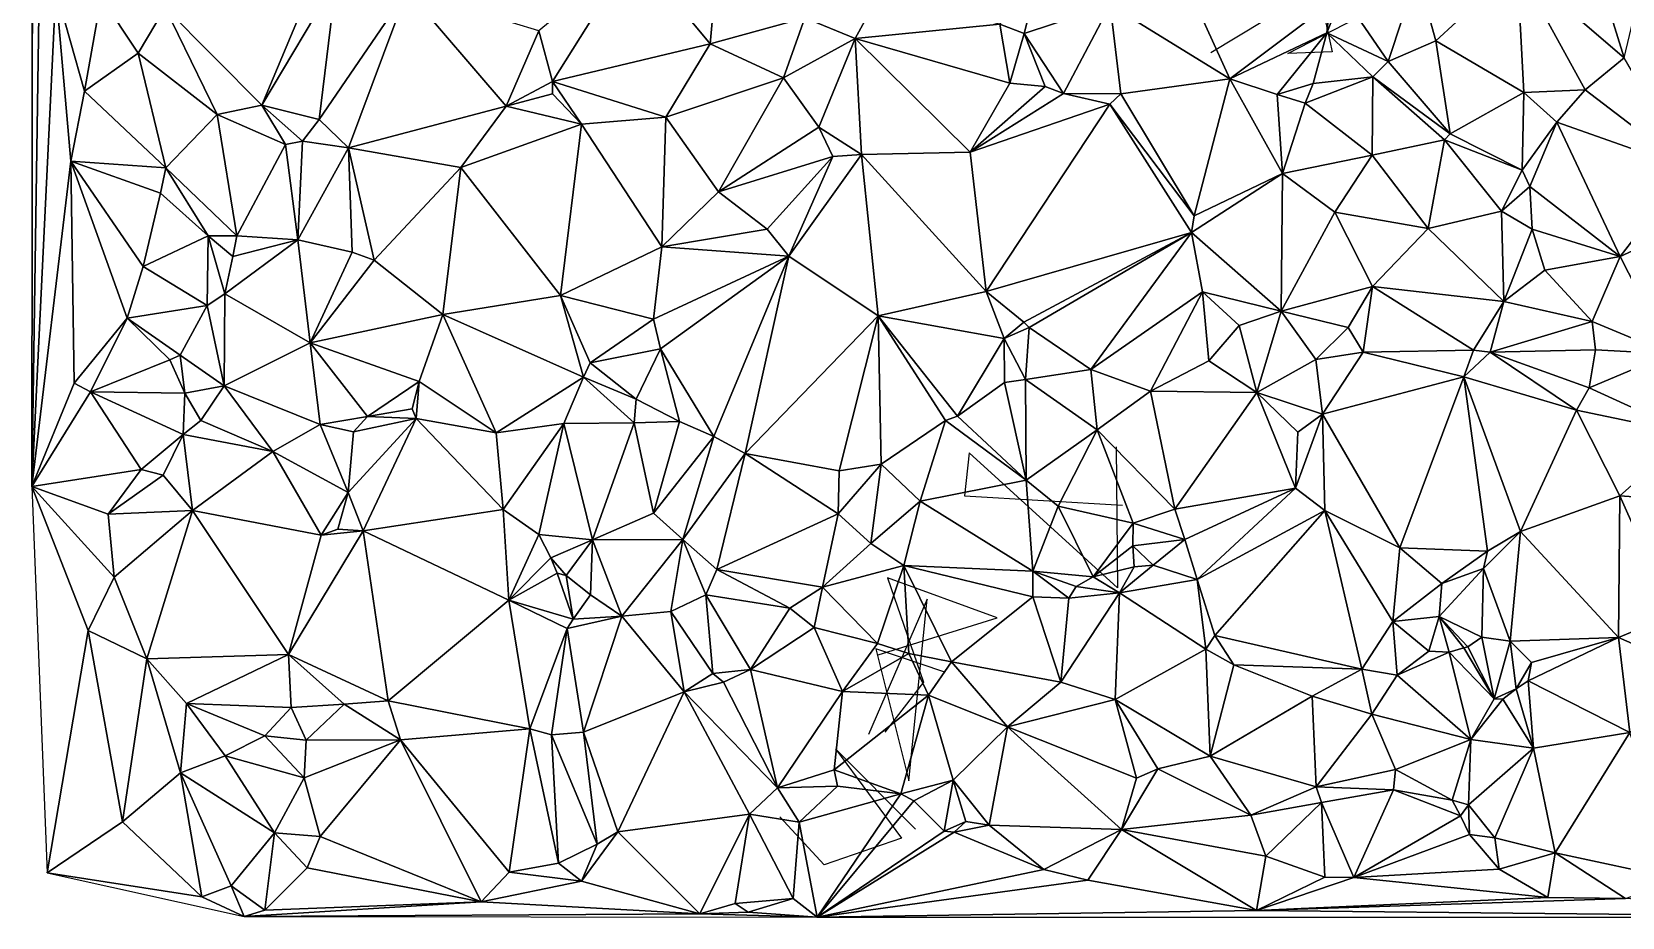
# Model space of a CAD drawing. Header units: metres. Extents: x -15 to 15, y -15.7 to 15.
# Drawn here: x -14.99 to 0.12, y -14.99 to -6.57 of the extents above; entities that cross this region are included whole.
import ezdxf

# ---------------------------------------------------------------- set-up
doc = ezdxf.new("R2010")
doc.units = ezdxf.units.M
doc.layers.add('CRACKS', color=1, linetype='Continuous')
doc.layers.add('STREET_MESH', color=7, linetype='Continuous')

msp = doc.modelspace()

# ---------------------------------------------------------------- linework, layer by layer
at = {"layer": 'CRACKS'}
for points in [[(-3.789, -6.772, 0.1), (-2.769, -6.152, 0.1), (-2.635, -6.766, 0.1), (-3.058, -6.78, 0.1), (-1.968, -6.216, 0.1)], [(-4.687, -10.517, 0.1), (-4.674, -11.857, 0.1), (-6.084, -10.574, 0.1), (-6.13, -10.984, 0.1), (-4.627, -11.071, 0.1)], [(-6.948, -12.496, 0.1), (-5.819, -12.142, 0.1), (-6.86, -11.762, 0.1), (-6.518, -12.754, 0.1), (-6.887, -13.228, 0.1)], [(-6.326, -12.655, 0.1), (-6.973, -12.439, 0.1), (-6.658, -13.692, 0.1), (-6.483, -11.967, 0.1), (-7.04, -13.253, 0.1)], [(-6.596, -14.151, 0.1), (-7.354, -13.387, 0.1), (-6.729, -14.237, 0.1), (-7.463, -14.49, 0.1), (-7.884, -14.033, 0.1)]]:
    msp.add_polyline3d(points, dxfattribs=at)
at = {"layer": 'STREET_MESH'}
for points in [[(-14.99, -10.894), (-14.981, -2.288), (-14.992, 3.52)], [(-14.903, -4.921), (-14.981, -2.288), (-14.99, -10.894)], [(-14.762, -6.173), (-14.903, -4.921), (-14.99, -10.894)], [(-5.562, -6.589), (-5.347, -5.734), (-5.794, -6.503)], [(-5.562, -6.589), (-4.744, -6.32), (-5.347, -5.734)], [(-10.175, -6.564), (-10.043, -7.046), (-9.272, -5.814)], [(-10.043, -7.046), (-8.545, -6.688), (-9.272, -5.814)], [(-8.545, -6.688), (-8.488, -6.057), (-9.272, -5.814)], [(-0.878, -5.947), (0.14, -6.823), (-0.178, -5.803)], [(0.14, -6.823), (0.29, -6.183), (-0.178, -5.803)], [(-12.805, -7.27), (-12.235, -5.908), (-13.725, -6.348)], [(-12.1, -6.084), (-12.235, -5.908), (-12.805, -7.27)], [(-4.121, -5.895), (-4.744, -6.32), (-3.607, -7.021)], [(-2.658, -6.309), (-4.121, -5.895), (-3.607, -7.021)], [(-1.829, -6.021), (-2.541, -6.218), (-2.102, -6.856)], [(-1.829, -6.021), (-2.102, -6.856), (-1.65, -6.659)], [(-0.878, -5.947), (-1.829, -6.021), (-1.65, -6.659)], [(-0.815, -7.152), (-0.878, -5.947), (-1.65, -6.659)], [(-0.878, -5.947), (-0.815, -7.152), (-0.231, -7.125)], [(0.14, -6.823), (-0.878, -5.947), (-0.231, -7.125)], [(-14.621, -7.802), (-14.762, -6.173), (-14.99, -10.894)], [(-14.49, -7.139), (-14.762, -6.173), (-14.621, -7.802)], [(-14.49, -7.139), (-14.331, -6.245), (-14.762, -6.173)], [(-12.26, -7.407), (-12.1, -6.084), (-12.805, -7.27)], [(-12.1, -6.084), (-12.26, -7.407), (-11.425, -6.183)], [(-12.26, -7.407), (-11.981, -7.678), (-11.425, -6.183)], [(-11.981, -7.678), (-10.485, -7.281), (-11.425, -6.183)], [(-10.485, -7.281), (-10.175, -6.564), (-11.425, -6.183)], [(-8.488, -6.057), (-8.545, -6.688), (-7.645, -6.443)], [(-13.98, -6.777), (-14.331, -6.245), (-14.49, -7.139)], [(-14.331, -6.245), (-13.98, -6.777), (-13.725, -6.348)], [(-6.953, -6.242), (-7.645, -6.443), (-7.167, -6.637)], [(-6.953, -6.242), (-7.167, -6.637), (-5.794, -6.503)], [(-4.744, -6.32), (-5.562, -6.589), (-5.187, -7.159)], [(-4.645, -7.163), (-4.744, -6.32), (-5.187, -7.159)], [(-4.744, -6.32), (-4.645, -7.163), (-3.607, -7.021)], [(-2.687, -6.585), (-2.658, -6.309), (-3.607, -7.021)], [(-2.541, -6.218), (-2.687, -6.585), (-2.102, -6.856)], [(-2.687, -6.585), (-2.541, -6.218), (-2.658, -6.309)], [(-13.725, -6.348), (-13.98, -6.777), (-13.23, -7.36)], [(-12.805, -7.27), (-13.725, -6.348), (-13.23, -7.36)], [(-8.545, -6.688), (-7.849, -7.011), (-7.645, -6.443)], [(-7.645, -6.443), (-7.849, -7.011), (-7.167, -6.637)], [(-10.485, -7.281), (-10.043, -7.046), (-10.175, -6.564)], [(-7.167, -6.637), (-7.849, -7.011), (-7.512, -7.481)], [(-7.108, -7.74), (-7.167, -6.637), (-7.512, -7.481)], [(-7.167, -6.637), (-5.698, -7.063), (-5.794, -6.503)], [(-7.167, -6.637), (-7.108, -7.74), (-6.076, -7.718)], [(-5.698, -7.063), (-7.167, -6.637), (-6.076, -7.718)], [(-5.698, -7.063), (-5.562, -6.589), (-5.794, -6.503)], [(-5.698, -7.063), (-5.364, -7.093), (-5.562, -6.589)], [(-5.562, -6.589), (-5.364, -7.093), (-5.187, -7.159)], [(-3.158, -7.169), (-2.687, -6.585), (-3.607, -7.021)], [(-2.816, -7.064), (-2.687, -6.585), (-3.158, -7.169)], [(-2.687, -6.585), (-2.816, -7.064), (-2.248, -7.001)], [(-2.102, -6.856), (-2.687, -6.585), (-2.248, -7.001)], [(-13.98, -6.777), (-14.49, -7.139), (-13.718, -7.866)], [(-13.98, -6.777), (-13.718, -7.866), (-13.23, -7.36)], [(-8.545, -6.688), (-10.043, -7.046), (-8.966, -7.386)], [(-7.849, -7.011), (-8.545, -6.688), (-8.966, -7.386)], [(-2.102, -6.856), (-1.513, -7.544), (-1.65, -6.659)], [(-1.513, -7.544), (-0.815, -7.152), (-1.65, -6.659)], [(-2.102, -6.856), (-2.248, -7.001), (-1.513, -7.544)], [(0.748, -7.874), (0.14, -6.823), (-0.231, -7.125)], [(-10.485, -7.281), (-10.045, -7.165), (-10.043, -7.046)], [(-10.043, -7.046), (-10.045, -7.165), (-9.769, -7.451)], [(-8.966, -7.386), (-10.043, -7.046), (-9.769, -7.451)], [(-8.468, -8.096), (-7.849, -7.011), (-8.966, -7.386)], [(-7.849, -7.011), (-8.468, -8.096), (-7.512, -7.481)], [(-5.364, -7.093), (-5.698, -7.063), (-6.076, -7.718)], [(-5.187, -7.159), (-5.364, -7.093), (-6.076, -7.718)], [(-4.645, -7.163), (-3.948, -8.322), (-3.607, -7.021)], [(-3.948, -8.322), (-3.107, -7.921), (-3.607, -7.021)], [(-3.107, -7.921), (-3.158, -7.169), (-3.607, -7.021)], [(-2.891, -7.251), (-2.816, -7.064), (-3.158, -7.169)], [(-2.248, -7.001), (-2.891, -7.251), (-2.257, -7.747)], [(-2.816, -7.064), (-2.891, -7.251), (-2.248, -7.001)], [(-1.569, -7.601), (-2.248, -7.001), (-2.257, -7.747)], [(-2.248, -7.001), (-1.569, -7.601), (-1.513, -7.544)], [(-13.718, -7.866), (-14.49, -7.139), (-14.621, -7.802)], [(-10.045, -7.165), (-10.485, -7.281), (-9.769, -7.451)], [(-4.749, -7.262), (-5.187, -7.159), (-6.076, -7.718)], [(-4.749, -7.262), (-4.645, -7.163), (-5.187, -7.159)], [(-3.948, -8.322), (-4.645, -7.163), (-4.749, -7.262)], [(-3.107, -7.921), (-2.891, -7.251), (-3.158, -7.169)], [(-2.891, -7.251), (-3.107, -7.921), (-2.257, -7.747)], [(-0.815, -7.152), (-1.513, -7.544), (-0.829, -7.888)], [(-0.5, -7.434), (-0.815, -7.152), (-0.829, -7.888)], [(-0.815, -7.152), (-0.5, -7.434), (-0.231, -7.125)], [(-0.5, -7.434), (0.748, -7.874), (-0.231, -7.125)], [(-13.718, -7.866), (-13.044, -8.513), (-13.23, -7.36)], [(-12.582, -7.646), (-12.805, -7.27), (-13.23, -7.36)], [(-13.044, -8.513), (-12.582, -7.646), (-13.23, -7.36)], [(-12.582, -7.646), (-12.42, -7.614), (-12.805, -7.27)], [(-12.42, -7.614), (-12.26, -7.407), (-12.805, -7.27)], [(-10.485, -7.281), (-11.981, -7.678), (-10.915, -7.865)], [(-10.485, -7.281), (-10.915, -7.865), (-9.769, -7.451)], [(-9.006, -8.618), (-8.966, -7.386), (-9.769, -7.451)], [(-9.006, -8.618), (-8.468, -8.096), (-8.966, -7.386)], [(-5.923, -9.043), (-4.749, -7.262), (-6.076, -7.718)], [(-3.971, -8.481), (-4.749, -7.262), (-5.923, -9.043)], [(-3.971, -8.481), (-3.948, -8.322), (-4.749, -7.262)], [(-12.26, -7.407), (-12.42, -7.614), (-11.981, -7.678)], [(-10.915, -7.865), (-9.968, -9.079), (-9.769, -7.451)], [(-9.968, -9.079), (-9.006, -8.618), (-9.769, -7.451)], [(-8.468, -8.096), (-7.379, -7.758), (-7.512, -7.481)], [(-7.379, -7.758), (-7.108, -7.74), (-7.512, -7.481)], [(-1.513, -7.544), (-1.569, -7.601), (-0.829, -7.888)], [(-0.758, -8.044), (-0.5, -7.434), (-0.829, -7.888)], [(-0.5, -7.434), (-0.758, -8.044), (0.101, -8.711)], [(0.748, -7.874), (-0.5, -7.434), (0.101, -8.711)], [(-12.582, -7.646), (-13.044, -8.513), (-12.463, -8.551)], [(-12.42, -7.614), (-12.582, -7.646), (-12.463, -8.551)], [(-11.981, -7.678), (-12.42, -7.614), (-12.463, -8.551)], [(-11.947, -8.667), (-11.981, -7.678), (-12.463, -8.551)], [(-10.915, -7.865), (-11.981, -7.678), (-11.737, -8.745)], [(-11.981, -7.678), (-11.947, -8.667), (-11.737, -8.745)], [(-1.723, -8.443), (-1.569, -7.601), (-2.257, -7.747)], [(-1.028, -8.279), (-1.569, -7.601), (-1.723, -8.443)], [(-1.569, -7.601), (-1.028, -8.279), (-0.829, -7.888)], [(-14.59, -9.912), (-14.621, -7.802), (-14.99, -10.894)], [(-13.769, -8.109), (-13.718, -7.866), (-14.621, -7.802)], [(-14.087, -9.296), (-13.932, -8.805), (-14.621, -7.802)], [(-13.932, -8.805), (-13.769, -8.109), (-14.621, -7.802)], [(-14.59, -9.912), (-14.087, -9.296), (-14.621, -7.802)], [(-8.468, -8.096), (-8.003, -8.451), (-7.379, -7.758)], [(-7.379, -7.758), (-8.003, -8.451), (-7.797, -8.705)], [(-7.108, -7.74), (-7.379, -7.758), (-7.797, -8.705)], [(-6.95, -9.273), (-7.108, -7.74), (-7.797, -8.705)], [(-7.108, -7.74), (-5.923, -9.043), (-6.076, -7.718)], [(-6.95, -9.273), (-5.923, -9.043), (-7.108, -7.74)], [(-2.257, -7.747), (-3.107, -7.921), (-2.611, -8.288)], [(-1.723, -8.443), (-2.257, -7.747), (-2.611, -8.288)], [(-13.317, -8.512), (-13.718, -7.866), (-13.769, -8.109)], [(-13.317, -8.512), (-13.044, -8.513), (-13.718, -7.866)], [(-11.085, -9.261), (-10.915, -7.865), (-11.737, -8.745)], [(-9.968, -9.079), (-10.915, -7.865), (-11.085, -9.261)], [(-3.107, -7.921), (-3.971, -8.481), (-3.121, -9.229)], [(-3.971, -8.481), (-3.107, -7.921), (-3.948, -8.322)], [(-3.107, -7.921), (-3.121, -9.229), (-2.611, -8.288)], [(-1.028, -8.279), (-0.758, -8.044), (-0.829, -7.888)], [(0.748, -7.874), (0.101, -8.711), (0.583, -8.488)], [(-13.932, -8.805), (-13.317, -8.512), (-13.769, -8.109)], [(-8.003, -8.451), (-8.468, -8.096), (-9.006, -8.618)], [(-0.758, -8.044), (-1.028, -8.279), (-0.734, -8.45)], [(-0.758, -8.044), (-0.734, -8.45), (0.101, -8.711)], [(-3.121, -9.229), (-2.252, -8.993), (-2.611, -8.288)], [(-2.252, -8.993), (-1.723, -8.443), (-2.611, -8.288)], [(-1.028, -8.279), (-1.723, -8.443), (-1.005, -9.138)], [(-1.028, -8.279), (-1.005, -9.138), (-0.734, -8.45)], [(-8.003, -8.451), (-9.006, -8.618), (-7.797, -8.705)], [(-1.005, -9.138), (-1.723, -8.443), (-2.252, -8.993)], [(-0.734, -8.45), (-1.005, -9.138), (-0.614, -8.84)], [(0.101, -8.711), (-0.734, -8.45), (-0.614, -8.84)], [(-13.317, -8.512), (-13.932, -8.805), (-13.326, -9.175)], [(-13.159, -9.064), (-13.317, -8.512), (-13.326, -9.175)], [(-13.082, -8.709), (-13.317, -8.512), (-13.159, -9.064)], [(-13.317, -8.512), (-13.082, -8.709), (-13.044, -8.513)], [(-12.463, -8.551), (-13.159, -9.064), (-12.347, -9.53)], [(-13.082, -8.709), (-13.159, -9.064), (-12.463, -8.551)], [(-13.044, -8.513), (-13.082, -8.709), (-12.463, -8.551)], [(-11.947, -8.667), (-12.463, -8.551), (-12.347, -9.53)], [(-3.971, -8.481), (-5.923, -9.043), (-5.566, -9.334)], [(-5.515, -9.383), (-3.971, -8.481), (-5.566, -9.334)], [(-3.971, -8.481), (-5.515, -9.383), (-4.93, -9.783)], [(-3.868, -9.044), (-3.971, -8.481), (-4.93, -9.783)], [(-3.971, -8.481), (-3.868, -9.044), (-3.121, -9.229)], [(0.101, -8.711), (0.573, -9.633), (0.583, -8.488)], [(-11.947, -8.667), (-12.347, -9.53), (-11.737, -8.745)], [(-12.347, -9.53), (-11.085, -9.261), (-11.737, -8.745)], [(-9.006, -8.618), (-9.968, -9.079), (-9.085, -9.306)], [(-9.006, -8.618), (-9.085, -9.306), (-7.797, -8.705)], [(-9.085, -9.306), (-9.018, -9.587), (-7.797, -8.705)], [(-9.018, -9.587), (-8.511, -10.421), (-7.797, -8.705)], [(-8.511, -10.421), (-8.213, -10.581), (-7.797, -8.705)], [(-8.213, -10.581), (-6.95, -9.273), (-7.797, -8.705)], [(-0.165, -9.327), (0.101, -8.711), (-0.614, -8.84)], [(0.573, -9.633), (0.101, -8.711), (-0.165, -9.327)], [(-13.932, -8.805), (-14.087, -9.296), (-13.326, -9.175)], [(-1.005, -9.138), (-0.165, -9.327), (-0.614, -8.84)], [(-13.164, -9.938), (-13.159, -9.064), (-13.326, -9.175)], [(-13.159, -9.064), (-13.164, -9.938), (-12.347, -9.53)], [(-5.751, -9.49), (-5.923, -9.043), (-6.95, -9.273)], [(-5.923, -9.043), (-5.751, -9.49), (-5.566, -9.334)], [(-4.363, -9.988), (-3.868, -9.044), (-4.93, -9.783)], [(-3.868, -9.044), (-4.363, -9.988), (-3.806, -9.701)], [(-3.868, -9.044), (-3.518, -9.364), (-3.121, -9.229)], [(-3.518, -9.364), (-3.868, -9.044), (-3.806, -9.701)], [(-3.121, -9.229), (-2.485, -9.384), (-2.252, -8.993)], [(-2.485, -9.384), (-2.341, -9.62), (-2.252, -8.993)], [(-2.252, -8.993), (-2.341, -9.62), (-1.294, -9.601)], [(-1.005, -9.138), (-2.252, -8.993), (-1.294, -9.601)], [(-14.087, -9.296), (-13.582, -9.648), (-13.326, -9.175)], [(-13.582, -9.648), (-13.164, -9.938), (-13.326, -9.175)], [(-9.749, -9.857), (-9.968, -9.079), (-11.085, -9.261)], [(-9.968, -9.079), (-9.687, -9.72), (-9.085, -9.306)], [(-9.749, -9.857), (-9.687, -9.72), (-9.968, -9.079)], [(-1.134, -9.618), (-1.005, -9.138), (-1.294, -9.601)], [(-0.165, -9.327), (-1.005, -9.138), (-1.134, -9.618)], [(-14.59, -9.912), (-14.433, -9.997), (-14.087, -9.296)], [(-14.433, -9.997), (-13.68, -9.69), (-14.087, -9.296)], [(-13.68, -9.69), (-13.582, -9.648), (-14.087, -9.296)], [(-12.347, -9.53), (-11.31, -9.896), (-11.085, -9.261)], [(-11.31, -9.896), (-10.579, -10.385), (-11.085, -9.261)], [(-10.579, -10.385), (-9.749, -9.857), (-11.085, -9.261)], [(-9.687, -9.72), (-9.018, -9.587), (-9.085, -9.306)], [(-8.213, -10.581), (-7.319, -10.747), (-6.95, -9.273)], [(-7.319, -10.747), (-6.922, -10.682), (-6.95, -9.273)], [(-6.922, -10.682), (-6.31, -10.267), (-6.95, -9.273)], [(-6.197, -10.226), (-5.751, -9.49), (-6.95, -9.273)], [(-6.31, -10.267), (-6.197, -10.226), (-6.95, -9.273)], [(-5.751, -9.49), (-5.515, -9.383), (-5.566, -9.334)], [(-3.35, -10.001), (-3.518, -9.364), (-3.806, -9.701)], [(-3.518, -9.364), (-3.35, -10.001), (-3.121, -9.229)], [(-3.121, -9.229), (-3.35, -10.001), (-2.791, -9.687)], [(-2.485, -9.384), (-3.121, -9.229), (-2.791, -9.687)], [(-0.165, -9.327), (-1.134, -9.618), (-0.133, -9.597)], [(0.573, -9.633), (-0.165, -9.327), (-0.133, -9.597)], [(-5.751, -9.49), (-6.197, -10.226), (-5.748, -9.908)], [(-5.549, -9.879), (-5.515, -9.383), (-5.751, -9.49)], [(-5.549, -9.879), (-5.751, -9.49), (-5.748, -9.908)], [(-5.515, -9.383), (-5.549, -9.879), (-4.93, -9.783)], [(-2.341, -9.62), (-2.485, -9.384), (-2.791, -9.687)], [(-13.68, -9.69), (-13.536, -10.008), (-13.582, -9.648)], [(-13.582, -9.648), (-13.536, -10.008), (-13.164, -9.938)], [(-13.164, -9.938), (-12.253, -10.306), (-12.347, -9.53)], [(-12.253, -10.306), (-11.803, -10.23), (-12.347, -9.53)], [(-11.803, -10.23), (-11.31, -9.896), (-12.347, -9.53)], [(-9.687, -9.72), (-9.249, -10.065), (-9.018, -9.587)], [(-9.018, -9.587), (-9.249, -10.065), (-8.836, -10.277)], [(-8.511, -10.421), (-9.018, -9.587), (-8.836, -10.277)], [(-2.726, -10.209), (-2.341, -9.62), (-2.791, -9.687)], [(-2.341, -9.62), (-2.726, -10.209), (-1.385, -9.854)], [(-2.341, -9.62), (-1.385, -9.854), (-1.294, -9.601)], [(-1.385, -9.854), (-1.134, -9.618), (-1.294, -9.601)], [(-1.134, -9.618), (-1.385, -9.854), (-0.313, -10.171)], [(-1.134, -9.618), (-0.194, -9.956), (-0.133, -9.597)], [(-0.194, -9.956), (-1.134, -9.618), (-0.313, -10.171)], [(-0.194, -9.956), (0.573, -9.633), (-0.133, -9.597)], [(0.573, -9.633), (-0.194, -9.956), (0.763, -10.394)], [(-13.536, -10.008), (-13.68, -9.69), (-14.433, -9.997)], [(-9.687, -9.72), (-9.749, -9.857), (-9.249, -10.065)], [(-4.93, -9.783), (-5.549, -9.879), (-4.869, -10.358)], [(-4.363, -9.988), (-4.93, -9.783), (-4.869, -10.358)], [(-4.363, -9.988), (-3.35, -10.001), (-3.806, -9.701)], [(-3.35, -10.001), (-2.726, -10.209), (-2.791, -9.687)], [(-14.433, -9.997), (-14.59, -9.912), (-14.99, -10.894)], [(-13.536, -10.008), (-13.384, -10.269), (-13.164, -9.938)], [(-13.164, -9.938), (-13.384, -10.269), (-12.702, -10.562)], [(-12.253, -10.306), (-13.164, -9.938), (-12.702, -10.562)], [(-11.378, -10.157), (-11.31, -9.896), (-11.803, -10.23)], [(-11.31, -9.896), (-11.378, -10.157), (-11.339, -10.25)], [(-10.579, -10.385), (-11.31, -9.896), (-11.339, -10.25)], [(-9.935, -10.297), (-9.749, -9.857), (-10.579, -10.385)], [(-9.268, -10.291), (-9.749, -9.857), (-9.935, -10.297)], [(-9.749, -9.857), (-9.268, -10.291), (-9.249, -10.065)], [(-6.197, -10.226), (-5.543, -10.834), (-5.748, -9.908)], [(-5.543, -10.834), (-5.549, -9.879), (-5.748, -9.908)], [(-5.549, -9.879), (-5.543, -10.834), (-4.869, -10.358)], [(-2.726, -10.209), (-1.991, -11.479), (-1.385, -9.854)], [(-1.385, -9.854), (-1.991, -11.479), (-1.161, -11.511)], [(-0.845, -11.322), (-1.385, -9.854), (-1.161, -11.511)], [(-1.385, -9.854), (-0.845, -11.322), (-0.313, -10.171)], [(0.763, -10.394), (-0.194, -9.956), (-0.313, -10.171)], [(-13.953, -10.735), (-14.433, -9.997), (-14.99, -10.894)], [(-13.554, -10.402), (-13.536, -10.008), (-14.433, -9.997)], [(-13.953, -10.735), (-13.554, -10.402), (-14.433, -9.997)], [(-13.554, -10.402), (-13.384, -10.269), (-13.536, -10.008)], [(-9.249, -10.065), (-9.268, -10.291), (-8.836, -10.277)], [(-4.129, -11.11), (-4.363, -9.988), (-4.869, -10.358)], [(-4.129, -11.11), (-3.35, -10.001), (-4.363, -9.988)], [(-4.129, -11.11), (-2.985, -10.911), (-3.35, -10.001)], [(-2.726, -10.209), (-3.35, -10.001), (-2.962, -10.379)], [(-3.35, -10.001), (-2.985, -10.911), (-2.962, -10.379)], [(-13.384, -10.269), (-13.554, -10.402), (-12.702, -10.562)], [(-11.803, -10.23), (-12.253, -10.306), (-11.934, -10.376)], [(-11.987, -10.953), (-11.339, -10.25), (-11.934, -10.376)], [(-11.339, -10.25), (-11.987, -10.953), (-11.844, -11.317)], [(-11.339, -10.25), (-11.803, -10.23), (-11.934, -10.376)], [(-11.339, -10.25), (-11.844, -11.317), (-10.512, -11.113)], [(-11.378, -10.157), (-11.803, -10.23), (-11.339, -10.25)], [(-10.579, -10.385), (-11.339, -10.25), (-10.512, -11.113)], [(-6.922, -10.682), (-6.55, -11.035), (-6.31, -10.267)], [(-6.31, -10.267), (-6.55, -11.035), (-5.543, -10.834)], [(-6.197, -10.226), (-6.31, -10.267), (-5.543, -10.834)], [(-2.726, -10.209), (-2.985, -10.911), (-2.706, -11.124)], [(-2.985, -10.911), (-2.726, -10.209), (-2.962, -10.379)], [(-1.991, -11.479), (-2.726, -10.209), (-2.706, -11.124)], [(-0.313, -10.171), (-0.845, -11.322), (0.098, -10.984)], [(0.763, -10.394), (-0.313, -10.171), (0.098, -10.984)], [(-13.743, -10.787), (-13.554, -10.402), (-13.953, -10.735)], [(-13.554, -10.402), (-13.743, -10.787), (-13.465, -11.122)], [(-13.554, -10.402), (-13.465, -11.122), (-12.702, -10.562)], [(-11.987, -10.953), (-12.253, -10.306), (-12.702, -10.562)], [(-12.253, -10.306), (-11.987, -10.953), (-11.934, -10.376)], [(-9.935, -10.297), (-10.579, -10.385), (-10.512, -11.113)], [(-10.175, -11.351), (-9.935, -10.297), (-10.512, -11.113)], [(-9.663, -11.401), (-9.935, -10.297), (-10.175, -11.351)], [(-9.268, -10.291), (-9.935, -10.297), (-9.663, -11.401)], [(-9.083, -11.15), (-9.268, -10.291), (-9.663, -11.401)], [(-9.268, -10.291), (-9.083, -11.15), (-8.836, -10.277)], [(-9.083, -11.15), (-8.511, -10.421), (-8.836, -10.277)], [(-9.083, -11.15), (-8.807, -11.398), (-8.511, -10.421)], [(-8.511, -10.421), (-8.807, -11.398), (-8.213, -10.581)], [(-5.543, -10.834), (-5.238, -11.081), (-4.869, -10.358)], [(-5.238, -11.081), (-4.528, -11.244), (-4.869, -10.358)], [(-4.528, -11.244), (-4.129, -11.11), (-4.869, -10.358)], [(0.767, -11.03), (0.763, -10.394), (0.098, -10.984)], [(-13.465, -11.122), (-12.243, -11.358), (-12.702, -10.562)], [(-12.243, -11.358), (-11.987, -10.953), (-12.702, -10.562)], [(-8.807, -11.398), (-8.483, -11.684), (-8.213, -10.581)], [(-8.483, -11.684), (-7.329, -11.155), (-8.213, -10.581)], [(-8.213, -10.581), (-7.329, -11.155), (-7.319, -10.747)], [(-7.329, -11.155), (-6.922, -10.682), (-7.319, -10.747)], [(-7.329, -11.155), (-7.019, -11.437), (-6.922, -10.682)], [(-7.019, -11.437), (-6.55, -11.035), (-6.922, -10.682)], [(-14.265, -11.158), (-13.953, -10.735), (-14.99, -10.894)], [(-13.743, -10.787), (-13.953, -10.735), (-14.265, -11.158)], [(-13.465, -11.122), (-13.743, -10.787), (-14.265, -11.158)], [(-6.55, -11.035), (-5.479, -11.7), (-5.543, -10.834)], [(-5.479, -11.7), (-5.238, -11.081), (-5.543, -10.834)], [(-14.457, -12.262), (-14.99, -10.894), (-14.845, -14.567)], [(-14.457, -12.262), (-14.21, -11.755), (-14.99, -10.894)], [(-14.21, -11.755), (-14.265, -11.158), (-14.99, -10.894)], [(-12.243, -11.358), (-12.084, -11.3), (-11.987, -10.953)], [(-11.987, -10.953), (-12.084, -11.3), (-11.844, -11.317)], [(-4.129, -11.11), (-4.036, -11.4), (-2.985, -10.911)], [(-2.985, -10.911), (-4.036, -11.4), (-3.917, -11.779)], [(-2.985, -10.911), (-3.917, -11.779), (-2.706, -11.124)], [(-0.845, -11.322), (0.085, -12.329), (0.098, -10.984)], [(0.085, -12.329), (0.601, -12.114), (0.098, -10.984)], [(0.601, -12.114), (0.767, -11.03), (0.098, -10.984)], [(-14.21, -11.755), (-13.465, -11.122), (-14.265, -11.158)], [(-13.465, -11.122), (-14.21, -11.755), (-13.9, -12.532)], [(-12.552, -12.491), (-13.465, -11.122), (-13.9, -12.532)], [(-12.243, -11.358), (-13.465, -11.122), (-12.552, -12.491)], [(-11.844, -11.317), (-10.458, -11.974), (-10.512, -11.113)], [(-10.458, -11.974), (-10.175, -11.351), (-10.512, -11.113)], [(-8.807, -11.398), (-9.083, -11.15), (-9.663, -11.401)], [(-7.478, -11.852), (-7.329, -11.155), (-8.483, -11.684)], [(-7.329, -11.155), (-7.478, -11.852), (-7.019, -11.437)], [(-6.55, -11.035), (-7.019, -11.437), (-6.704, -11.647)], [(-6.55, -11.035), (-6.704, -11.647), (-5.479, -11.7)], [(-5.479, -11.7), (-4.906, -11.753), (-5.238, -11.081)], [(-5.238, -11.081), (-4.906, -11.753), (-4.528, -11.244)], [(-4.036, -11.4), (-4.129, -11.11), (-4.528, -11.244)], [(-2.706, -11.124), (-3.917, -11.779), (-3.751, -12.311)], [(-2.354, -12.631), (-2.706, -11.124), (-3.751, -12.311)], [(-2.354, -12.631), (-2.058, -12.177), (-2.706, -11.124)], [(-2.058, -12.177), (-1.991, -11.479), (-2.706, -11.124)], [(-11.844, -11.317), (-12.552, -12.491), (-11.605, -12.933)], [(-11.844, -11.317), (-12.243, -11.358), (-12.552, -12.491)], [(-12.084, -11.3), (-12.243, -11.358), (-11.844, -11.317)], [(-10.458, -11.974), (-11.844, -11.317), (-11.605, -12.933)], [(-4.906, -11.753), (-4.529, -11.459), (-4.528, -11.244)], [(-4.529, -11.459), (-4.036, -11.4), (-4.528, -11.244)], [(-1.196, -11.673), (-0.845, -11.322), (-1.161, -11.511)], [(-1.196, -11.673), (-0.944, -12.366), (-0.845, -11.322)], [(-0.845, -11.322), (-0.944, -12.366), (0.085, -12.329)], [(-10.06, -11.574), (-10.175, -11.351), (-10.458, -11.974)], [(-9.663, -11.401), (-10.175, -11.351), (-10.06, -11.574)], [(-9.915, -11.74), (-9.663, -11.401), (-10.06, -11.574)], [(-9.663, -11.401), (-9.915, -11.74), (-9.682, -11.926)], [(-9.384, -12.126), (-9.663, -11.401), (-9.682, -11.926)], [(-8.807, -11.398), (-9.663, -11.401), (-9.384, -12.126)], [(-8.807, -11.398), (-9.384, -12.126), (-8.918, -12.083)], [(-8.588, -11.925), (-8.807, -11.398), (-8.918, -12.083)], [(-8.807, -11.398), (-8.588, -11.925), (-8.483, -11.684)], [(-7.019, -11.437), (-7.478, -11.852), (-6.704, -11.647)], [(-4.517, -11.657), (-4.529, -11.459), (-4.906, -11.753)], [(-4.036, -11.4), (-4.529, -11.459), (-4.335, -11.644)], [(-4.529, -11.459), (-4.517, -11.657), (-4.335, -11.644)], [(-3.917, -11.779), (-4.036, -11.4), (-4.335, -11.644)], [(-1.594, -11.818), (-1.991, -11.479), (-2.058, -12.177)], [(-1.991, -11.479), (-1.594, -11.818), (-1.161, -11.511)], [(-9.999, -11.72), (-10.06, -11.574), (-10.458, -11.974)], [(-9.999, -11.72), (-9.915, -11.74), (-10.06, -11.574)], [(-1.594, -11.818), (-1.196, -11.673), (-1.161, -11.511)], [(-14.21, -11.755), (-14.457, -12.262), (-13.9, -12.532)], [(-9.849, -12.155), (-9.999, -11.72), (-10.458, -11.974)], [(-9.849, -12.155), (-9.915, -11.74), (-9.999, -11.72)], [(-9.915, -11.74), (-9.849, -12.155), (-9.682, -11.926)], [(-8.483, -11.684), (-8.588, -11.925), (-7.789, -12.052)], [(-7.478, -11.852), (-8.483, -11.684), (-7.789, -12.052)], [(-7.478, -11.852), (-6.955, -12.386), (-6.704, -11.647)], [(-6.955, -12.386), (-6.659, -12.483), (-6.704, -11.647)], [(-5.479, -11.7), (-6.704, -11.647), (-5.479, -11.943)], [(-6.704, -11.647), (-6.253, -12.56), (-5.479, -11.943)], [(-6.659, -12.483), (-6.253, -12.56), (-6.704, -11.647)], [(-4.906, -11.753), (-5.479, -11.7), (-5.067, -11.845)], [(-5.479, -11.7), (-5.139, -11.957), (-5.067, -11.845)], [(-5.479, -11.7), (-5.479, -11.943), (-5.139, -11.957)], [(-4.655, -11.904), (-4.906, -11.753), (-5.067, -11.845)], [(-4.655, -11.904), (-4.517, -11.657), (-4.906, -11.753)], [(-4.655, -11.904), (-3.917, -11.779), (-4.335, -11.644)], [(-4.517, -11.657), (-4.655, -11.904), (-4.335, -11.644)], [(-4.655, -11.904), (-3.835, -12.441), (-3.917, -11.779)], [(-3.917, -11.779), (-3.835, -12.441), (-3.751, -12.311)], [(-1.196, -11.673), (-1.618, -12.129), (-1.212, -12.328)], [(-1.618, -12.129), (-1.196, -11.673), (-1.594, -11.818)], [(-0.944, -12.366), (-1.196, -11.673), (-1.212, -12.328)], [(-9.849, -12.155), (-9.384, -12.126), (-9.682, -11.926)], [(-8.522, -12.673), (-8.588, -11.925), (-8.918, -12.083)], [(-8.588, -11.925), (-8.522, -12.673), (-8.164, -12.635)], [(-8.588, -11.925), (-8.164, -12.635), (-7.789, -12.052)], [(-7.556, -12.235), (-7.478, -11.852), (-7.789, -12.052)], [(-7.556, -12.235), (-6.955, -12.386), (-7.478, -11.852)], [(-4.696, -12.918), (-4.655, -11.904), (-5.214, -12.753)], [(-4.655, -11.904), (-5.139, -11.957), (-5.214, -12.753)], [(-5.139, -11.957), (-4.655, -11.904), (-5.067, -11.845)], [(-3.835, -12.441), (-4.655, -11.904), (-4.696, -12.918)], [(-1.618, -12.129), (-1.594, -11.818), (-2.058, -12.177)], [(-10.259, -13.197), (-10.458, -11.974), (-11.605, -12.933)], [(-9.903, -12.244), (-10.458, -11.974), (-10.259, -13.197)], [(-9.903, -12.244), (-9.849, -12.155), (-10.458, -11.974)], [(-8.918, -12.083), (-9.384, -12.126), (-8.792, -12.845)], [(-8.522, -12.673), (-8.918, -12.083), (-8.792, -12.845)], [(-8.164, -12.635), (-7.556, -12.235), (-7.789, -12.052)], [(-5.479, -11.943), (-6.253, -12.56), (-5.214, -12.753)], [(-5.139, -11.957), (-5.479, -11.943), (-5.214, -12.753)], [(-9.384, -12.126), (-9.903, -12.244), (-9.749, -13.23)], [(-9.384, -12.126), (-9.849, -12.155), (-9.903, -12.244)], [(-8.792, -12.845), (-9.384, -12.126), (-9.749, -13.23)], [(-7.289, -12.843), (-7.556, -12.235), (-8.164, -12.635)], [(-7.556, -12.235), (-7.289, -12.843), (-6.955, -12.386)], [(-2.058, -12.177), (-2.354, -12.631), (-2.017, -12.687)], [(-1.716, -12.46), (-1.618, -12.129), (-2.058, -12.177)], [(-1.716, -12.46), (-2.058, -12.177), (-2.017, -12.687)], [(-1.524, -12.47), (-1.618, -12.129), (-1.716, -12.46)], [(-1.618, -12.129), (-1.347, -12.42), (-1.212, -12.328)], [(-1.385, -12.427), (-1.618, -12.129), (-1.524, -12.47)], [(-1.618, -12.129), (-1.385, -12.427), (-1.347, -12.42)], [(0.601, -12.114), (0.085, -12.329), (0.843, -12.663)], [(-14.13, -14.082), (-14.457, -12.262), (-14.845, -14.567)], [(-14.457, -12.262), (-14.13, -14.082), (-13.9, -12.532)], [(-10.052, -13.254), (-9.903, -12.244), (-10.259, -13.197)], [(-9.903, -12.244), (-10.052, -13.254), (-9.749, -13.23)], [(-7.289, -12.843), (-6.659, -12.483), (-6.955, -12.386)], [(-3.835, -12.441), (-3.569, -12.589), (-3.751, -12.311)], [(-3.569, -12.589), (-2.354, -12.631), (-3.751, -12.311)], [(-1.212, -12.328), (-1.347, -12.42), (-1.095, -12.914)], [(-0.944, -12.366), (-1.212, -12.328), (-1.095, -12.914)], [(-0.888, -12.818), (-0.944, -12.366), (-1.095, -12.914)], [(0.085, -12.329), (-0.944, -12.366), (-0.743, -12.567)], [(-0.944, -12.366), (-0.888, -12.818), (-0.743, -12.567)], [(0.085, -12.329), (-0.774, -12.742), (0.194, -13.232)], [(-0.774, -12.742), (0.085, -12.329), (-0.743, -12.567)], [(0.843, -12.663), (0.085, -12.329), (0.194, -13.232)], [(-14.13, -14.082), (-13.58, -13.616), (-13.9, -12.532)], [(-13.522, -12.957), (-12.552, -12.491), (-13.9, -12.532)], [(-13.58, -13.616), (-13.522, -12.957), (-13.9, -12.532)], [(-12.526, -12.994), (-12.552, -12.491), (-13.522, -12.957)], [(-12.552, -12.491), (-12.025, -12.963), (-11.605, -12.933)], [(-12.552, -12.491), (-12.526, -12.994), (-12.025, -12.963)], [(-6.659, -12.483), (-7.289, -12.843), (-6.472, -12.878)], [(-6.659, -12.483), (-6.472, -12.878), (-6.253, -12.56)], [(-3.794, -13.458), (-3.835, -12.441), (-4.696, -12.918)], [(-3.569, -12.589), (-3.835, -12.441), (-3.794, -13.458)], [(-1.524, -12.47), (-1.716, -12.46), (-2.017, -12.687)], [(-1.318, -13.298), (-1.524, -12.47), (-2.017, -12.687)], [(-1.385, -12.427), (-1.524, -12.47), (-1.095, -12.914)], [(-1.524, -12.47), (-1.318, -13.298), (-1.095, -12.914)], [(-1.347, -12.42), (-1.385, -12.427), (-1.095, -12.914)], [(-8.419, -12.754), (-8.522, -12.673), (-8.792, -12.845)], [(-8.522, -12.673), (-8.419, -12.754), (-8.164, -12.635)], [(-8.164, -12.635), (-8.419, -12.754), (-7.907, -13.759)], [(-7.289, -12.843), (-8.164, -12.635), (-7.907, -13.759)], [(-6.253, -12.56), (-6.472, -12.878), (-5.719, -13.179)], [(-6.253, -12.56), (-5.719, -13.179), (-5.214, -12.753)], [(-2.827, -12.887), (-3.569, -12.589), (-3.794, -13.458)], [(-3.569, -12.589), (-2.827, -12.887), (-2.354, -12.631)], [(-2.827, -12.887), (-2.258, -13.059), (-2.354, -12.631)], [(-2.354, -12.631), (-2.258, -13.059), (-2.017, -12.687)], [(-2.258, -13.059), (-1.318, -13.298), (-2.017, -12.687)], [(-0.888, -12.818), (-0.774, -12.742), (-0.743, -12.567)], [(-8.419, -12.754), (-8.792, -12.845), (-7.907, -13.759)], [(-7.289, -12.843), (-7.907, -13.759), (-7.368, -13.586)], [(-6.472, -12.878), (-7.289, -12.843), (-7.368, -13.586)], [(-5.719, -13.179), (-4.696, -12.918), (-5.214, -12.753)], [(-1.014, -12.915), (-0.888, -12.818), (-1.095, -12.914)], [(-0.888, -12.818), (-1.014, -12.915), (-0.722, -13.38)], [(-0.888, -12.818), (-0.722, -13.38), (-0.774, -12.742)], [(-0.774, -12.742), (-0.722, -13.38), (0.194, -13.232)], [(-13.522, -12.957), (-13.58, -13.616), (-13.155, -13.453)], [(-12.777, -13.263), (-13.522, -12.957), (-13.155, -13.453)], [(-12.777, -13.263), (-12.526, -12.994), (-13.522, -12.957)], [(-12.777, -13.263), (-12.385, -13.304), (-12.526, -12.994)], [(-12.526, -12.994), (-12.385, -13.304), (-12.025, -12.963)], [(-12.385, -13.304), (-11.489, -13.303), (-12.025, -12.963)], [(-12.025, -12.963), (-11.489, -13.303), (-11.605, -12.933)], [(-11.489, -13.303), (-10.259, -13.197), (-11.605, -12.933)], [(-9.422, -14.175), (-8.792, -12.845), (-9.749, -13.23)], [(-8.173, -14.009), (-8.792, -12.845), (-9.422, -14.175)], [(-8.792, -12.845), (-8.173, -14.009), (-7.907, -13.759)], [(-6.735, -13.817), (-6.472, -12.878), (-7.368, -13.586)], [(-6.236, -13.686), (-6.472, -12.878), (-6.735, -13.817)], [(-6.472, -12.878), (-6.236, -13.686), (-5.719, -13.179)], [(-4.696, -12.918), (-5.719, -13.179), (-4.496, -13.665)], [(-4.696, -12.918), (-4.496, -13.665), (-4.293, -13.579)], [(-3.794, -13.458), (-4.696, -12.918), (-4.293, -13.579)], [(-2.786, -13.749), (-2.827, -12.887), (-3.794, -13.458)], [(-2.258, -13.059), (-2.827, -12.887), (-2.786, -13.749)], [(-1.318, -13.298), (-1.014, -12.915), (-1.095, -12.914)], [(-1.014, -12.915), (-1.318, -13.298), (-0.722, -13.38)], [(-2.258, -13.059), (-2.786, -13.749), (-2.033, -13.584)], [(-1.318, -13.298), (-2.258, -13.059), (-2.033, -13.584)], [(-12.404, -13.663), (-12.777, -13.263), (-13.155, -13.453)], [(-12.385, -13.304), (-12.777, -13.263), (-12.404, -13.663)], [(-11.489, -13.303), (-10.455, -14.561), (-10.259, -13.197)], [(-10.455, -14.561), (-9.987, -14.473), (-10.259, -13.197)], [(-9.987, -14.473), (-10.052, -13.254), (-10.259, -13.197)], [(-10.052, -13.254), (-9.619, -14.294), (-9.749, -13.23)], [(-10.052, -13.254), (-9.987, -14.473), (-9.619, -14.294)], [(-9.619, -14.294), (-9.422, -14.175), (-9.749, -13.23)], [(-5.719, -13.179), (-6.236, -13.686), (-5.895, -14.112)], [(-5.719, -13.179), (-5.895, -14.112), (-4.638, -14.155)], [(-4.496, -13.665), (-5.719, -13.179), (-4.638, -14.155)], [(-1.318, -13.298), (-2.033, -13.584), (-1.494, -13.876)], [(-1.34, -13.921), (-1.318, -13.298), (-1.494, -13.876)], [(-1.318, -13.298), (-1.34, -13.921), (-0.722, -13.38)], [(-0.722, -13.38), (-0.516, -14.375), (0.194, -13.232)], [(-0.516, -14.375), (0.664, -14.631), (0.194, -13.232)], [(-12.404, -13.663), (-12.253, -14.221), (-11.489, -13.303)], [(-12.385, -13.304), (-12.404, -13.663), (-11.489, -13.303)], [(-11.489, -13.303), (-12.253, -14.221), (-10.721, -14.841)], [(-10.455, -14.561), (-11.489, -13.303), (-10.721, -14.841)], [(-1.34, -13.921), (-1.091, -14.232), (-0.722, -13.38)], [(-0.722, -13.38), (-1.091, -14.232), (-0.516, -14.375)], [(-13.58, -13.616), (-12.687, -14.187), (-13.155, -13.453)], [(-12.687, -14.187), (-12.404, -13.663), (-13.155, -13.453)], [(-7.907, -13.759), (-7.336, -13.742), (-7.368, -13.586)], [(-7.336, -13.742), (-6.735, -13.817), (-7.368, -13.586)], [(-4.293, -13.579), (-4.496, -13.665), (-4.638, -14.155)], [(-3.408, -14.017), (-4.293, -13.579), (-4.638, -14.155)], [(-3.408, -14.017), (-3.794, -13.458), (-4.293, -13.579)], [(-3.408, -14.017), (-2.786, -13.749), (-3.794, -13.458)], [(-2.786, -13.749), (-2.052, -13.779), (-2.033, -13.584)], [(-2.033, -13.584), (-2.052, -13.779), (-1.494, -13.876)], [(-13.58, -13.616), (-14.13, -14.082), (-13.376, -14.795)], [(-13.58, -13.616), (-13.376, -14.795), (-13.098, -14.689)], [(-12.687, -14.187), (-13.58, -13.616), (-13.098, -14.689)], [(-12.687, -14.187), (-12.253, -14.221), (-12.404, -13.663)], [(-7.7, -14.084), (-7.336, -13.742), (-7.907, -13.759)], [(-7.336, -13.742), (-7.7, -14.084), (-6.735, -13.817)], [(-6.609, -13.882), (-6.236, -13.686), (-6.735, -13.817)], [(-6.236, -13.686), (-6.609, -13.882), (-6.322, -14.169)], [(-6.236, -13.686), (-6.322, -14.169), (-6.115, -14.078)], [(-5.895, -14.112), (-6.236, -13.686), (-6.115, -14.078)], [(-3.408, -14.017), (-2.737, -13.899), (-2.786, -13.749)], [(-2.737, -13.899), (-2.052, -13.779), (-2.786, -13.749)], [(-8.173, -14.009), (-7.7, -14.084), (-7.907, -13.759)], [(-6.735, -13.817), (-7.7, -14.084), (-7.529, -14.988)], [(-6.609, -13.882), (-6.735, -13.817), (-7.529, -14.988)], [(-6.322, -14.169), (-6.609, -13.882), (-7.529, -14.988)], [(-2.737, -13.899), (-3.408, -14.017), (-3.265, -14.408)], [(-2.737, -13.899), (-3.265, -14.408), (-2.704, -14.607)], [(-2.052, -13.779), (-2.737, -13.899), (-2.43, -14.612)], [(-2.43, -14.612), (-2.737, -13.899), (-2.704, -14.607)], [(-1.416, -14.026), (-2.052, -13.779), (-2.43, -14.612)], [(-2.052, -13.779), (-1.416, -14.026), (-1.494, -13.876)], [(-1.416, -14.026), (-1.34, -13.921), (-1.494, -13.876)], [(-8.645, -14.955), (-8.173, -14.009), (-9.422, -14.175)], [(-8.173, -14.009), (-8.645, -14.955), (-8.309, -14.857)], [(-7.756, -14.81), (-8.173, -14.009), (-8.309, -14.857)], [(-7.756, -14.81), (-7.7, -14.084), (-8.173, -14.009)], [(-3.265, -14.408), (-3.408, -14.017), (-4.638, -14.155)], [(-1.332, -14.203), (-1.416, -14.026), (-2.43, -14.612)], [(-1.34, -13.921), (-1.416, -14.026), (-1.332, -14.203)], [(-1.091, -14.232), (-1.34, -13.921), (-1.332, -14.203)], [(-13.376, -14.795), (-14.13, -14.082), (-14.845, -14.567)], [(-12.687, -14.187), (-13.098, -14.689), (-12.776, -14.92)], [(-12.374, -14.52), (-12.687, -14.187), (-12.776, -14.92)], [(-12.253, -14.221), (-12.687, -14.187), (-12.374, -14.52)], [(-9.619, -14.294), (-9.769, -14.644), (-9.422, -14.175)], [(-9.769, -14.644), (-8.645, -14.955), (-9.422, -14.175)], [(-7.7, -14.084), (-7.756, -14.81), (-7.529, -14.988)], [(-6.228, -14.181), (-6.322, -14.169), (-7.529, -14.988)], [(-5.376, -14.534), (-6.228, -14.181), (-7.529, -14.988)], [(-6.322, -14.169), (-6.228, -14.181), (-6.115, -14.078)], [(-6.228, -14.181), (-5.895, -14.112), (-6.115, -14.078)], [(-5.895, -14.112), (-6.228, -14.181), (-5.376, -14.534)], [(-5.895, -14.112), (-5.376, -14.534), (-4.638, -14.155)], [(-5.376, -14.534), (-4.956, -14.636), (-4.638, -14.155)], [(-4.956, -14.636), (-3.355, -14.925), (-4.638, -14.155)], [(-3.355, -14.925), (-3.265, -14.408), (-4.638, -14.155)], [(-1.332, -14.203), (-2.43, -14.612), (-1.048, -14.53)], [(-1.091, -14.232), (-1.332, -14.203), (-1.048, -14.53)], [(-12.253, -14.221), (-12.374, -14.52), (-10.721, -14.841)], [(-9.987, -14.473), (-9.769, -14.644), (-9.619, -14.294)], [(-0.516, -14.375), (-1.091, -14.232), (-1.048, -14.53)], [(-9.769, -14.644), (-9.987, -14.473), (-10.455, -14.561)], [(-3.265, -14.408), (-3.355, -14.925), (-2.704, -14.607)], [(-0.516, -14.375), (-1.048, -14.53), (-0.585, -14.8)], [(0.151, -14.81), (-0.516, -14.375), (-0.585, -14.8)], [(0.664, -14.631), (-0.516, -14.375), (0.151, -14.81)], [(-12.973, -14.982), (-13.376, -14.795), (-14.845, -14.567)], [(-12.374, -14.52), (-12.776, -14.92), (-10.721, -14.841)], [(-9.769, -14.644), (-10.455, -14.561), (-10.721, -14.841)], [(-8.645, -14.955), (-9.769, -14.644), (-10.721, -14.841)], [(-4.956, -14.636), (-5.376, -14.534), (-7.529, -14.988)], [(-3.355, -14.925), (-4.956, -14.636), (-7.529, -14.988)], [(-3.355, -14.925), (-2.43, -14.612), (-2.704, -14.607)], [(-2.43, -14.612), (-3.355, -14.925), (-0.585, -14.8)], [(-1.048, -14.53), (-2.43, -14.612), (-0.585, -14.8)], [(-13.098, -14.689), (-13.376, -14.795), (-12.973, -14.982)], [(-13.098, -14.689), (-12.973, -14.982), (-12.776, -14.92)], [(-3.355, -14.925), (0.151, -14.81), (-0.585, -14.8)], [(-12.776, -14.92), (-12.973, -14.982), (-10.721, -14.841)], [(-12.973, -14.982), (-8.645, -14.955), (-10.721, -14.841)], [(-8.645, -14.955), (-12.973, -14.982), (-7.529, -14.988)], [(-8.645, -14.955), (-8.186, -14.941), (-8.309, -14.857)], [(-8.186, -14.941), (-8.645, -14.955), (-7.529, -14.988)], [(-8.186, -14.941), (-7.756, -14.81), (-8.309, -14.857)], [(-7.756, -14.81), (-8.186, -14.941), (-7.529, -14.988)], [(2.733, -14.986), (-3.355, -14.925), (-7.529, -14.988)], [(0.151, -14.81), (-3.355, -14.925), (2.733, -14.986)]]:
    msp.add_3dface(points, dxfattribs=at)

doc.saveas('drawing.dxf')
